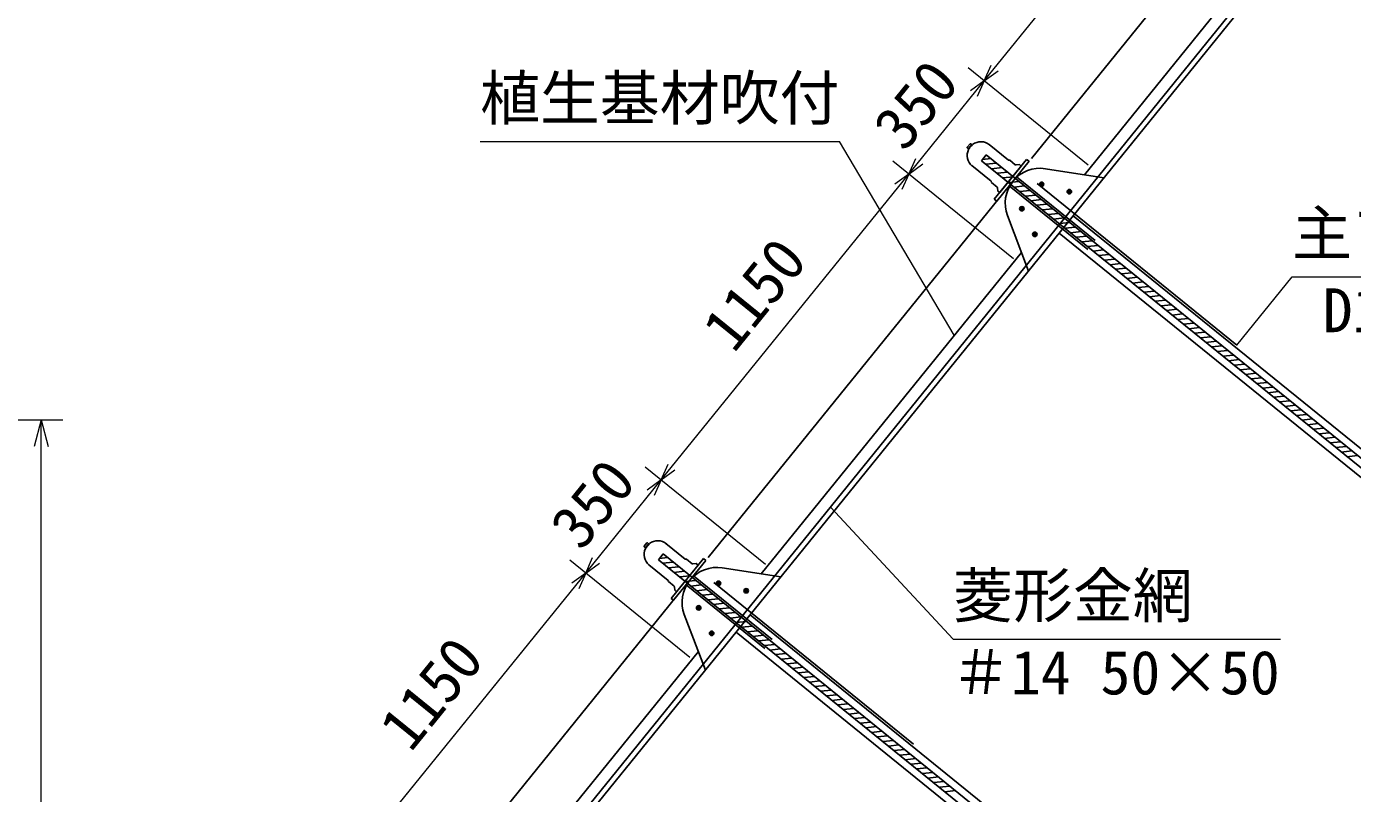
# Model space of a CAD drawing. Units: millimetres, scale not verified. Extents: x 500 to 20500, y 500 to 14562.
# Drawn here: x 13766 to 17640, y 2734 to 4975 of the extents above; entities that cross this region are included whole.
import ezdxf
from ezdxf.enums import TextEntityAlignment as Align

# ---------------------------------------------------------------- set-up
doc = ezdxf.new("R2010")
doc.units = ezdxf.units.MM
doc.header["$LTSCALE"] = 50
for name, color, linetype, lineweight in [('C-STR', 1, 'Continuous', 25), ('C-STR-DIM', 1, 'Continuous', 13), ('C-STR-HTXT', 1, 'Continuous', 13)]:
    doc.layers.add(name, color=color, linetype=linetype, lineweight=lineweight)
doc.styles.add('ＭＳ ゴシック', font='')
doc.styles.get('ＭＳ ゴシック').set_extended_font_data('MS Gothic')

msp = doc.modelspace()

# ---------------------------------------------------------------- linework, layer by layer
at = {"layer": 'C-STR', "color": 7}
for p, q in [((14805.68, 1929.3), (17952.28, 5815.03)), ((16856.79, 4541.67), (17617.01, 5480.46)), ((16742.95, 4559.47), (16913.97, 4532.73)), ((16718.45, 4516.34), (17301.97, 4043.81)), ((16725.31, 4514.15), (16738.12, 4515.49)), ((16738.31, 4513.5), (16725.54, 4512.16)), ((16737.28, 4517.42), (16725.74, 4516.2)), ((16726.43, 4510.24), (16737.85, 4511.44)), ((16735.51, 4519.25), (16727.09, 4518.36)), ((16736.41, 4509.27), (16728.28, 4508.42)), ((16806.31, 4492.52), (16819.12, 4493.86)), ((16818.28, 4495.79), (16806.74, 4494.58)), ((16816.51, 4497.62), (16808.09, 4496.73)), ((16819.31, 4491.87), (16806.54, 4490.53)), ((16807.43, 4488.61), (16818.85, 4489.81)), ((16817.41, 4487.64), (16809.28, 4486.79)), ((16693.45, 4260.42), (16632.07, 4422.54)), ((16667.51, 4442.77), (16680.32, 4444.11)), ((16680.51, 4442.12), (16667.74, 4440.78)), ((16679.48, 4446.04), (16667.93, 4444.82)), ((16668.62, 4438.86), (16680.04, 4440.06)), ((16677.7, 4447.87), (16669.29, 4446.98)), ((16678.6, 4437.89), (16670.48, 4437.04)), ((16824.12, 4421.87), (18392.51, 3151.8)), ((16705.51, 4368.03), (16718.32, 4369.38)), ((16718.51, 4367.39), (16705.74, 4366.04)), ((16717.47, 4371.3), (16705.93, 4370.09)), ((16706.62, 4364.12), (16718.04, 4365.32)), ((16715.7, 4373.13), (16707.29, 4372.25)), ((16716.6, 4363.16), (16708.48, 4362.3)), ((16783.21, 4371.35), (18311.62, 3133.67)), ((15912.81, 3375.95), (16673.03, 4314.74)), ((15798.97, 3393.75), (15969.99, 3367.01)), ((15774.47, 3350.62), (16357.99, 2878.09)), ((15781.33, 3348.43), (15794.14, 3349.77)), ((15794.33, 3347.78), (15781.56, 3346.44)), ((15793.3, 3351.7), (15781.76, 3350.49)), ((15782.45, 3344.52), (15793.86, 3345.72)), ((15791.53, 3353.53), (15783.11, 3352.64)), ((15792.43, 3343.55), (15784.3, 3342.7)), ((15872.53, 3331.9), (15864.11, 3331.01)), ((15862.33, 3326.8), (15875.14, 3328.15)), ((15875.33, 3326.15), (15862.56, 3324.81)), ((15874.3, 3330.07), (15862.76, 3328.86)), ((15863.45, 3322.89), (15874.87, 3324.09)), ((15873.43, 3321.93), (15865.3, 3321.07)), ((15749.47, 3094.7), (15688.09, 3256.82)), ((15723.53, 3277.05), (15736.34, 3278.39)), ((15736.53, 3276.4), (15723.76, 3275.06)), ((15735.5, 3280.32), (15723.95, 3279.11)), ((15724.64, 3273.14), (15736.06, 3274.34)), ((15733.72, 3282.15), (15725.31, 3281.26)), ((15734.62, 3272.17), (15726.5, 3271.32)), ((15880.14, 3256.15), (17448.53, 1986.09)), ((15761.53, 3202.31), (15774.33, 3203.66)), ((15774.53, 3201.67), (15761.76, 3200.32)), ((15773.49, 3205.58), (15761.95, 3204.37)), ((15762.64, 3198.4), (15774.06, 3199.6)), ((15771.72, 3207.41), (15763.31, 3206.53)), ((15772.62, 3197.44), (15764.5, 3196.59)), ((15839.23, 3205.63), (17367.64, 1967.95)), ((14968.83, 2210.23), (15729.05, 3149.02))]:
    msp.add_line(p, q, dxfattribs=at)
at = {"layer": 'C-STR'}
for p, q in [((14806.25, 1955.1), (17940.08, 5825.06)), ((17551.71, 5638.85), (16702.13, 4589.71)), ((16607.73, 4473.13), (15758.15, 3423.99)), ((15663.75, 3307.41), (14814.17, 2258.27))]:
    msp.add_line(p, q, dxfattribs=at)
at = {"layer": 'C-STR', "color": 6}
for p, q in [((16514.65, 4622.28), (16522.84, 4632.39)), ((16514.8, 4620.87), (16514.65, 4622.28)), ((16514.8, 4620.87), (16518.14, 4618.17)), ((16527.59, 4629.83), (16518.14, 4618.17)), ((16518.43, 4615.5), (16521.82, 4619.69)), ((16521.82, 4619.69), (16520.34, 4620.89)), ((16526.55, 4626.16), (16521.51, 4619.95)), ((16524.24, 4632.54), (16522.84, 4632.39)), ((16527.59, 4629.83), (16524.24, 4632.54)), ((16526.86, 4625.91), (16525.38, 4627.11)), ((16526.86, 4625.91), (16530.25, 4630.1)), ((16634.84, 4584.79), (16578.27, 4630.6)), ((16556.27, 4582.79), (16570.12, 4599.88)), ((16556.27, 4582.79), (18338.98, 3139.18)), ((16583.25, 4589.25), (16559.48, 4586.75)), ((16599.74, 4575.9), (16568.79, 4572.65)), ((16570.12, 4599.88), (18366.79, 3144.97)), ((16688.11, 4586.69), (16593.71, 4470.12)), ((16695.1, 4581.03), (16600.71, 4464.45)), ((16638.8, 4584.16), (16634.84, 4584.79)), ((16654.8, 4571.2), (16638.8, 4584.16)), ((16666.94, 4571.67), (16657.09, 4570.63)), ((16672.38, 4567.26), (16666.94, 4571.67)), ((16695.1, 4581.03), (16688.11, 4586.69)), ((16584.5, 4522.62), (16527.92, 4568.43)), ((16585.28, 4559.3), (16616.22, 4562.55)), ((16632.71, 4549.2), (16601.77, 4545.95)), ((16609.44, 4489.55), (16672.38, 4567.26)), ((16618.25, 4532.6), (16649.19, 4535.85)), ((16658.6, 4535.95), (16888.64, 4349.67)), ((16585.93, 4518.88), (16584.5, 4522.62)), ((16601.94, 4505.92), (16585.93, 4518.88)), ((16604, 4493.95), (16602.97, 4503.8)), ((16609.44, 4489.55), (16604, 4493.95)), ((16665.68, 4522.5), (16634.74, 4519.25)), ((16637.21, 4509.53), (16867.24, 4323.25)), ((16651.22, 4505.9), (16682.17, 4509.15)), ((16698.65, 4495.8), (16667.71, 4492.55)), ((16600.71, 4464.45), (16593.71, 4470.12)), ((16684.19, 4479.2), (16715.14, 4482.45)), ((16731.62, 4469.1), (16700.68, 4465.85)), ((16717.17, 4452.5), (16748.11, 4455.75)), ((16764.59, 4442.4), (16733.65, 4439.15)), ((16750.14, 4425.8), (16781.08, 4429.05)), ((16797.57, 4415.7), (16766.62, 4412.45)), ((16783.11, 4399.1), (16814.05, 4402.35)), ((16830.54, 4389), (16799.6, 4385.75)), ((16816.08, 4372.4), (16847.02, 4375.65)), ((16863.51, 4362.3), (16832.57, 4359.05)), ((16849.05, 4345.7), (16879.99, 4348.95)), ((16896.48, 4335.6), (16865.54, 4332.35)), ((16882.02, 4319), (16912.97, 4322.25)), ((16929.45, 4308.9), (16898.51, 4305.65)), ((16915, 4292.3), (16945.94, 4295.55)), ((16962.42, 4282.2), (16931.48, 4278.95)), ((16947.97, 4265.6), (16978.91, 4268.85)), ((16995.39, 4255.5), (16964.45, 4252.25)), ((16980.94, 4238.9), (17011.88, 4242.15)), ((17028.37, 4228.8), (16997.42, 4225.55)), ((17013.91, 4212.2), (17044.85, 4215.45)), ((17061.34, 4202.1), (17030.4, 4198.85)), ((17046.88, 4185.5), (17077.82, 4188.75)), ((17094.31, 4175.4), (17063.37, 4172.15)), ((17079.85, 4158.8), (17110.8, 4162.05)), ((17127.28, 4148.7), (17096.34, 4145.45)), ((17112.82, 4132.1), (17143.77, 4135.35)), ((17160.25, 4122), (17129.31, 4118.75)), ((17145.8, 4105.4), (17176.74, 4108.65)), ((17193.22, 4095.3), (17162.28, 4092.05)), ((17178.77, 4078.7), (17209.71, 4081.95)), ((17226.2, 4068.6), (17195.25, 4065.35)), ((17211.74, 4052), (17242.68, 4055.25)), ((17259.17, 4041.9), (17228.22, 4038.65)), ((17244.71, 4025.3), (17275.65, 4028.55)), ((17292.14, 4015.2), (17261.2, 4011.95)), ((17277.68, 3998.6), (17308.62, 4001.85)), ((17325.11, 3988.5), (17294.17, 3985.25)), ((17310.65, 3971.9), (17341.6, 3975.16)), ((17358.08, 3961.81), (17327.14, 3958.55)), ((17343.62, 3945.2), (17374.57, 3948.46)), ((17391.05, 3935.11), (17360.11, 3931.85)), ((17376.6, 3918.5), (17407.54, 3921.76)), ((17424.02, 3908.41), (17393.08, 3905.15)), ((17409.57, 3891.8), (17440.51, 3895.06)), ((17457, 3881.71), (17426.05, 3878.45)), ((17442.54, 3865.1), (17473.48, 3868.36)), ((17489.97, 3855.01), (17459.03, 3851.75)), ((17475.51, 3838.4), (17506.45, 3841.66)), ((17522.94, 3828.31), (17492, 3825.05)), ((17508.48, 3811.7), (17539.42, 3814.96)), ((17555.91, 3801.61), (17524.97, 3798.35)), ((17541.45, 3785), (17572.4, 3788.26)), ((17588.88, 3774.91), (17557.94, 3771.65)), ((17574.43, 3758.3), (17605.37, 3761.56)), ((17590.91, 3744.95), (17621.85, 3748.21)), ((17607.4, 3731.6), (17638.34, 3734.86)), ((17623.88, 3718.25), (17654.83, 3721.51)), ((15570.67, 3456.56), (15578.86, 3466.67)), ((15570.82, 3455.15), (15570.67, 3456.56)), ((15570.82, 3455.15), (15574.16, 3452.45)), ((15583.61, 3464.11), (15574.16, 3452.45)), ((15574.45, 3449.78), (15577.84, 3453.97)), ((15577.84, 3453.97), (15576.36, 3455.17)), ((15582.56, 3460.44), (15577.53, 3454.23)), ((15580.26, 3466.82), (15578.86, 3466.67)), ((15583.61, 3464.11), (15580.26, 3466.82)), ((15582.88, 3460.19), (15581.4, 3461.39)), ((15582.88, 3460.19), (15586.27, 3464.38)), ((15690.86, 3419.07), (15634.29, 3464.88)), ((15612.29, 3417.07), (15626.14, 3434.17)), ((15612.29, 3417.07), (17395, 1973.46)), ((15639.27, 3423.53), (15615.5, 3421.03)), ((15655.76, 3410.18), (15624.81, 3406.93)), ((15626.14, 3434.17), (17422.81, 1979.25)), ((15744.13, 3420.97), (15649.73, 3304.4)), ((15751.12, 3415.31), (15656.73, 3298.74)), ((15694.81, 3418.44), (15690.86, 3419.07)), ((15710.82, 3405.48), (15694.81, 3418.44)), ((15751.12, 3415.31), (15744.13, 3420.97)), ((15640.52, 3356.9), (15583.94, 3402.71)), ((15641.3, 3393.58), (15672.24, 3396.83)), ((15688.73, 3383.48), (15657.79, 3380.23)), ((15665.46, 3323.83), (15728.4, 3401.54)), ((15674.27, 3366.88), (15705.21, 3370.13)), ((15722.96, 3405.95), (15713.11, 3404.91)), ((15714.62, 3370.23), (15944.66, 3183.95)), ((15728.4, 3401.54), (15722.96, 3405.95)), ((15641.95, 3353.16), (15640.52, 3356.9)), ((15657.96, 3340.2), (15641.95, 3353.16)), ((15660.02, 3328.23), (15658.99, 3338.08)), ((15721.7, 3356.78), (15690.76, 3353.53)), ((15693.23, 3343.81), (15923.26, 3157.53)), ((15707.24, 3340.18), (15738.18, 3343.43)), ((15656.73, 3298.74), (15649.73, 3304.4)), ((15665.46, 3323.83), (15660.02, 3328.23)), ((15754.67, 3330.08), (15723.73, 3326.83)), ((15740.21, 3313.48), (15771.16, 3316.73)), ((15787.64, 3303.38), (15756.7, 3300.13)), ((15773.19, 3286.78), (15804.13, 3290.03)), ((15820.61, 3276.68), (15789.67, 3273.43)), ((15806.16, 3260.08), (15837.1, 3263.33)), ((15853.59, 3249.98), (15822.64, 3246.73)), ((15839.13, 3233.38), (15870.07, 3236.63)), ((15886.56, 3223.28), (15855.61, 3220.03)), ((15872.1, 3206.68), (15903.04, 3209.93)), ((15919.53, 3196.58), (15888.59, 3193.33)), ((15905.07, 3179.98), (15936.01, 3183.23)), ((15952.5, 3169.88), (15921.56, 3166.63)), ((15938.04, 3153.28), (15968.99, 3156.53)), ((15985.47, 3143.18), (15954.53, 3139.93)), ((15971.01, 3126.58), (16001.96, 3129.83)), ((16018.44, 3116.48), (15987.5, 3113.23)), ((16003.99, 3099.88), (16034.93, 3103.13)), ((16051.41, 3089.78), (16020.47, 3086.53)), ((16036.96, 3073.18), (16067.9, 3076.43)), ((16084.39, 3063.08), (16053.44, 3059.83)), ((16069.93, 3046.48), (16100.87, 3049.73)), ((16117.36, 3036.38), (16086.41, 3033.13)), ((16102.9, 3019.78), (16133.84, 3023.03)), ((16150.33, 3009.68), (16119.39, 3006.43)), ((16135.87, 2993.08), (16166.81, 2996.33)), ((16183.3, 2982.98), (16152.36, 2979.73)), ((16168.84, 2966.38), (16199.79, 2969.63)), ((16216.27, 2956.28), (16185.33, 2953.03)), ((16201.82, 2939.68), (16232.76, 2942.94)), ((16249.24, 2929.59), (16218.3, 2926.33)), ((16234.79, 2912.98), (16265.73, 2916.24)), ((16282.21, 2902.89), (16251.27, 2899.63)), ((16267.76, 2886.28), (16298.7, 2889.54)), ((16315.19, 2876.19), (16284.24, 2872.93)), ((16300.73, 2859.58), (16331.67, 2862.84)), ((16348.16, 2849.49), (16317.22, 2846.23)), ((16333.7, 2832.88), (16364.64, 2836.14)), ((16381.13, 2822.79), (16350.19, 2819.53)), ((16366.67, 2806.18), (16397.62, 2809.44)), ((16414.1, 2796.09), (16383.16, 2792.83)), ((16399.64, 2779.48), (16430.59, 2782.74)), ((16447.07, 2769.39), (16416.13, 2766.13)), ((16432.62, 2752.78), (16463.56, 2756.04)), ((16480.04, 2742.69), (16449.1, 2739.43))]:
    msp.add_line(p, q, dxfattribs=at)
for centre in [(16520.49, 4619.55), (16526.72, 4627.25), (15576.5, 3453.83), (15582.73, 3461.53)]:
    msp.add_circle(centre, 0.95, dxfattribs=at)
at = {"layer": 'C-STR', "color": 7}
for centre in [(16731.82, 4513.89), (16812.82, 4492.26), (16674.01, 4442.5), (16712.01, 4367.77), (15787.83, 3348.17), (15868.84, 3326.54), (15730.03, 3276.79), (15768.03, 3202.05)]:
    msp.add_circle(centre, 6.51, dxfattribs=at)
at = {"layer": 'C-STR', "color": 6}
for centre, radius, start, end in [((16554.55, 4598.33), 40, 154.582, 231), ((16554.55, 4598.33), 40, 51, 127.418), ((16656.87, 4574.63), 4, 238.959, 273.237), ((16599.02, 4503.19), 4, 8.763, 43.041), ((15610.57, 3432.61), 40, 154.582, 231), ((15610.57, 3432.61), 40, 51, 127.418), ((15712.89, 3408.91), 4, 238.959, 273.237), ((15655.04, 3337.47), 4, 8.763, 43.041)]:
    msp.add_arc(centre, radius, start, end, dxfattribs=at)
at = {"layer": 'C-STR', "color": 7}
for centre in [(16727.64, 4458.51), (15783.66, 3292.79)]:
    msp.add_arc(centre, 102.12, 81.37379, 200.62621, dxfattribs=at)
at = {"layer": 'C-STR-DIM'}
for p, q in [((16564.19, 4815.93), (17287.9, 5709.65)), ((16868.05, 4569.87), (16517.56, 4853.69)), ((16564.19, 4815.93), (16584.52, 4861.61)), ((16564.19, 4815.93), (16604.64, 4845.32)), ((16343.92, 4543.93), (16564.19, 4815.93)), ((16564.19, 4815.93), (16523.73, 4786.55)), ((16564.19, 4815.93), (16543.85, 4770.26)), ((16649.34, 4296.61), (16297.29, 4581.69)), ((16343.92, 4543.93), (16364.26, 4589.61)), ((16343.92, 4543.93), (16384.37, 4573.32)), ((15620.2, 3650.22), (16343.92, 4543.93)), ((16343.92, 4543.93), (16303.47, 4514.54)), ((16343.92, 4543.93), (16323.59, 4498.26)), ((13574.28, 3825.39), (13872.33, 3825.39)), ((13809.28, 3825.39), (13788.57, 3748.11)), ((13809.28, 3825.39), (13829.98, 3748.11)), ((13809.28, 1825.39), (13809.28, 3825.39)), ((15925.62, 3402.89), (15573.58, 3687.97)), ((15620.2, 3650.22), (15640.54, 3695.89)), ((15620.2, 3650.22), (15579.75, 3620.83)), ((15620.2, 3650.22), (15599.87, 3604.54)), ((15620.2, 3650.22), (15660.66, 3679.6)), ((15704.58, 3131.52), (15353.31, 3415.97)), ((15399.94, 3378.21), (15420.28, 3423.89)), ((14676.22, 2484.5), (15399.94, 3378.21)), ((15399.94, 3378.21), (15359.49, 3348.83)), ((15399.94, 3378.21), (15379.61, 3332.54)), ((15399.94, 3378.21), (15440.39, 3407.6))]:
    msp.add_line(p, q, dxfattribs=at)
for points in [[(15399.94, 3378.21), (15620.2, 3650.22), (16343.92, 4543.93)], [(14455.96, 2212.5), (14676.22, 2484.5), (15399.94, 3378.21)]]:
    msp.add_lwpolyline(points, dxfattribs=at)
at = {"layer": 'C-STR-HTXT'}
for p, q in [((15091.34, 4638.49), (16141.34, 4638.49)), ((16476.4, 4073.07), (16141.34, 4638.49)), ((17301.97, 4043.81), (17463.52, 4243.31)), ((17463.52, 4243.31), (19038.52, 4243.31)), ((16115.76, 3569.69), (16473.32, 3185.17)), ((16473.32, 3185.17), (17429.43, 3185.17))]:
    msp.add_line(p, q, dxfattribs=at)

# ---------------------------------------------------------------- texts
at = {"layer": 'C-STR-DIM', "color": 7, "style": 'ＭＳ ゴシック'}
for s, p in [('350', (16361.46, 4580.77)), ('1150', (15862.46, 3993.44)), ('350', (15417.47, 3415.05)), ('1150', (14918.47, 2827.72))]:
    msp.add_text(s, height=128.3, rotation=51, dxfattribs=at).set_placement(p, align=Align.BOTTOM_LEFT)
at = {"layer": 'C-STR-HTXT', "color": 7, "style": 'ＭＳ ゴシック'}
for s, p in [('植生基材吹付', (15091.34, 4663.49)), ('主アンカ－（交点）', (17463.52, 4268.31)), ('D16 L＝750', (17552.99, 4043.31)), ('菱形金網', (16473.32, 3210.17)), ('＃14 50×50', (16466.93, 2985.17))]:
    msp.add_text(s, height=128.3, dxfattribs=at).set_placement(p, align=Align.BOTTOM_LEFT)

doc.saveas('drawing.dxf')
